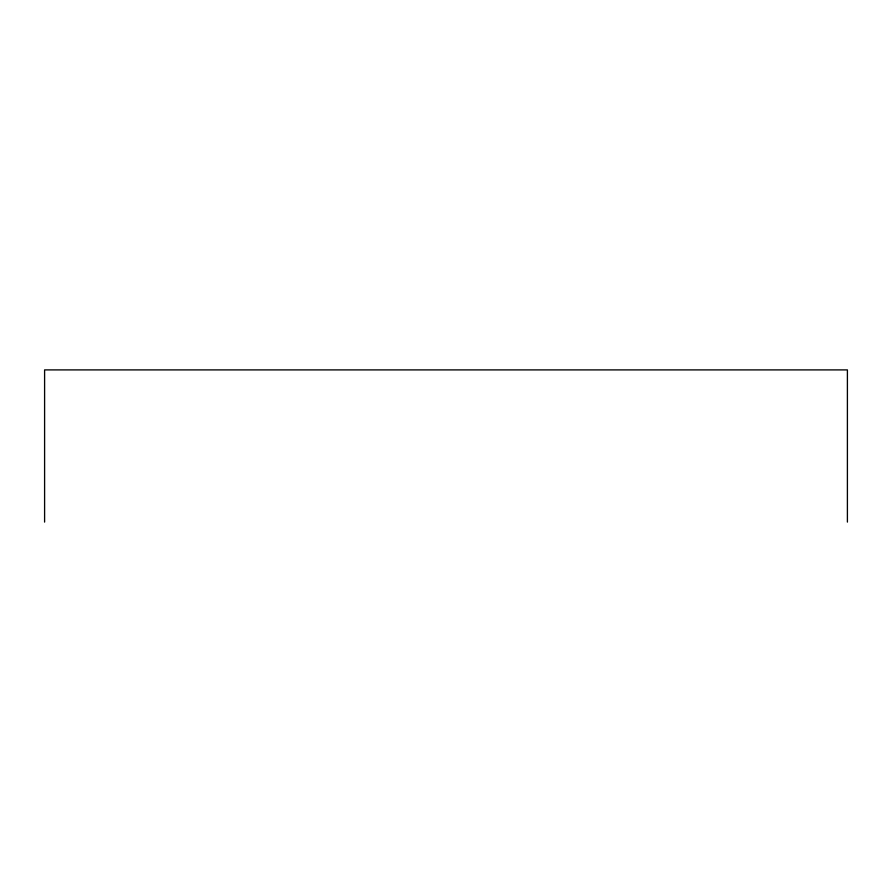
<?xml version="1.0" encoding="UTF-8"?>
<svg xmlns="http://www.w3.org/2000/svg" width="892" height="892" viewBox="0 0 892 892"><rect width="100%" height="100%" fill="white"/><g stroke="black" fill="none" stroke-linecap="round" stroke-linejoin="round"><path stroke-width="1.34" d="M847.4 522.099L847.4 369.901L44.6 369.901L44.6 522.099"/></g></svg>
